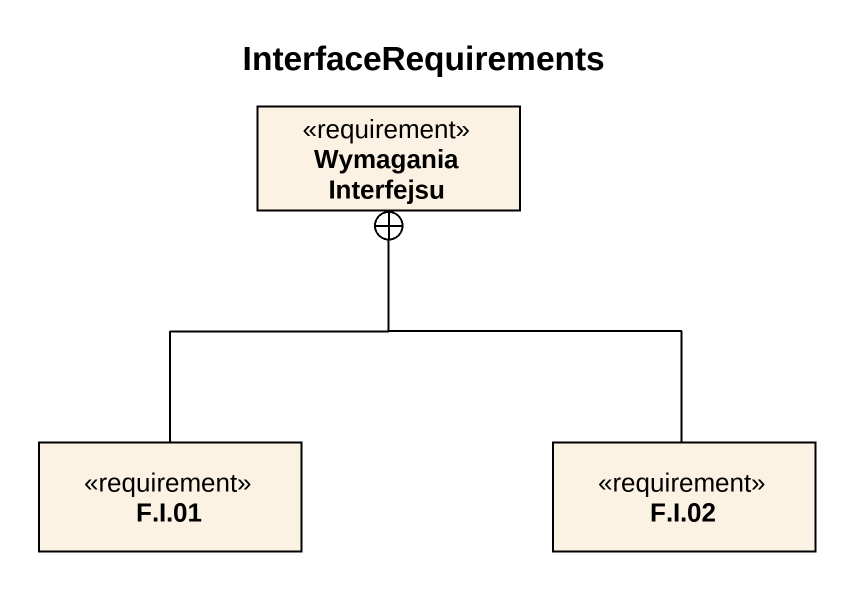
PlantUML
@startuml
title InterfaceRequirements
hide circle
hide empty members
class "Wymagania Interfejsu" as Wymagania_Interfejsu <<requirement>>
class "F.I.01" as F_I_01 <<requirement>>
class "F.I.02" as F_I_02 <<requirement>>
F_I_01 -up-+ Wymagania_Interfejsu
F_I_02 -up-+ Wymagania_Interfejsu
@enduml
